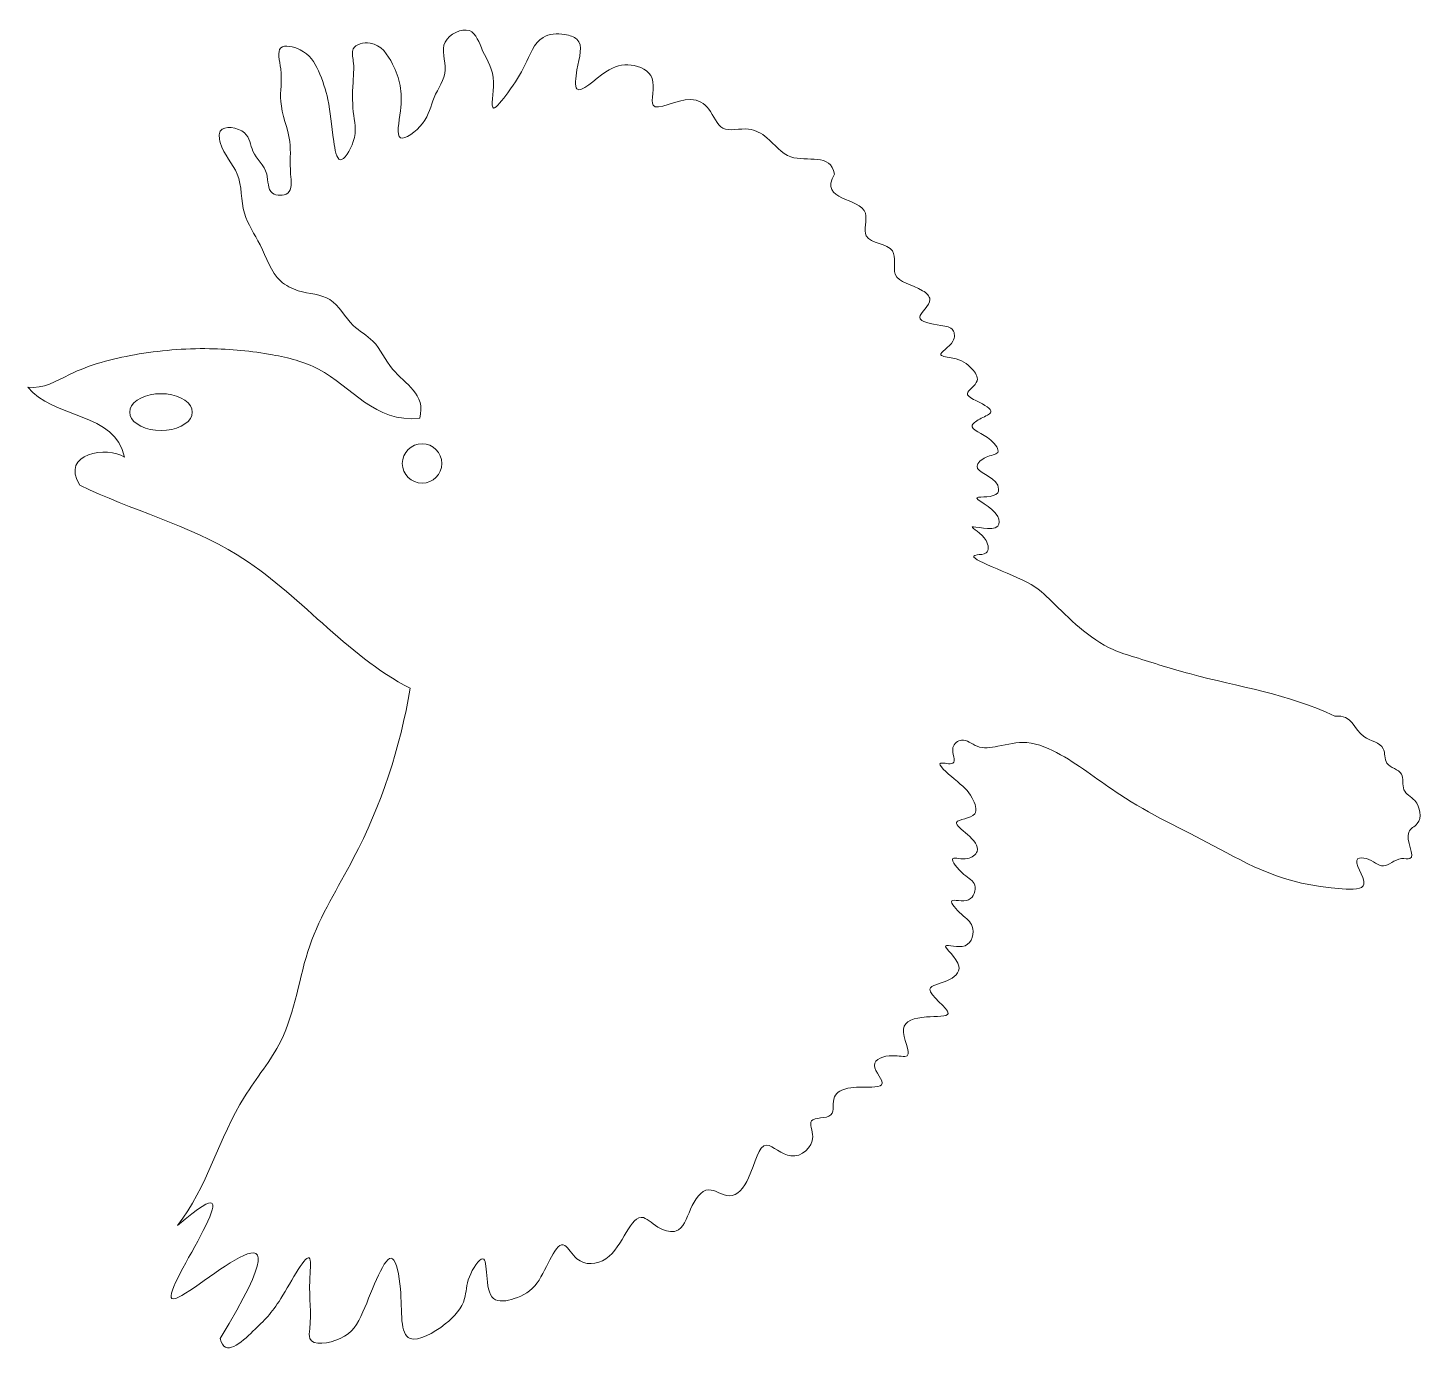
# Model space of a CAD drawing. Header units: inches. Extents: x 1.53 to 6.65, y 0.43 to 5.32.
import ezdxf

# ---------------------------------------------------------------- set-up
doc = ezdxf.new("R2010")
doc.units = ezdxf.units.IN
doc.header["$MEASUREMENT"] = 0

msp = doc.modelspace()

# ---------------------------------------------------------------- linework, layer by layer
at = {"color": 7, "linetype": 'Continuous', "lineweight": 15, "flags": 128}
msp.add_lwpolyline([(2.1305, 3.9046), (2.1287, 3.9164), (2.1235, 3.9278), (2.1151, 3.9385), (2.1036, 3.9482), (2.0894, 3.9565), (2.0731, 3.9633), (2.0549, 3.9683), (2.0356, 3.9713), (2.0157, 3.9724), (1.9957, 3.9713), (1.9764, 3.9683), (1.9583, 3.9633), (1.9419, 3.9565), (1.9277, 3.9482), (1.9162, 3.9385), (1.9078, 3.9278), (1.9026, 3.9164), (1.9008, 3.9046), (1.9026, 3.8928), (1.9078, 3.8814), (1.9162, 3.8707), (1.9277, 3.8611), (1.9419, 3.8527), (1.9583, 3.8459), (1.9764, 3.8409), (1.9957, 3.8379), (2.0157, 3.8369), (2.0356, 3.8379), (2.0549, 3.8409), (2.0731, 3.8459), (2.0894, 3.8527), (2.1036, 3.8611), (2.1151, 3.8707), (2.1235, 3.8814), (2.1287, 3.8928), (2.1305, 3.9046)], dxfattribs=at)
at = {"color": 7, "linetype": 'Continuous', "lineweight": 15}
msp.add_circle((2.9748, 3.716), 0.0725, dxfattribs=at)
for points, knots in [([(4.4903, 4.7797), (4.4781, 4.8583), (4.3337, 4.801), (4.2559, 4.9099), (4.172, 4.9584), (4.0695, 4.9235), (4.038, 5.0236), (3.9483, 5.0788), (3.788, 4.9782), (3.8482, 5.1451), (3.7369, 5.1917), (3.6473, 5.1676), (3.5305, 5.0466), (3.5433, 5.1831), (3.5743, 5.2717), (3.4879, 5.2989), (3.3977, 5.2923), (3.3534, 5.1711), (3.3085, 5.1024), (3.2168, 4.9808), (3.2534, 5.1475), (3.1998, 5.2118), (3.1619, 5.3376), (3.0274, 5.2703), (3.0807, 5.1563), (3.0098, 5.063), (2.9985, 4.9688), (2.8685, 4.8734), (2.9103, 5.0578), (2.8864, 5.161), (2.811, 5.2766), (2.7103, 5.2524), (2.726, 5.1865), (2.7208, 5.1128), (2.7157, 5.0091), (2.7431, 4.9175), (2.668, 4.7957), (2.6408, 4.945), (2.6387, 5.0356), (2.5983, 5.1594), (2.5503, 5.2392), (2.4324, 5.2627), (2.4674, 5.1428), (2.4415, 5.0397), (2.4999, 4.9066), (2.4856, 4.8034), (2.5029, 4.6989), (2.4031, 4.6989), (2.4165, 4.7972), (2.3454, 4.8502), (2.3408, 4.9458), (2.2227, 4.9631), (2.2361, 4.8582), (2.3171, 4.785), (2.3053, 4.6345), (2.39, 4.5171), (2.4261, 4.3945), (2.5329, 4.3391), (2.6509, 4.3379), (2.7057, 4.2222), (2.8112, 4.1667), (2.8676, 4.0255), (2.9903, 3.9725), (2.9664, 3.882)], [0, 0, 0, 0, 0.02946, 0.047439, 0.059145, 0.074168, 0.088044, 0.1, 0.122137, 0.137762, 0.152306, 0.16746, 0.187135, 0.198289, 0.216135, 0.223717, 0.236521, 0.255857, 0.274892, 0.287057, 0.302115, 0.321583, 0.33563, 0.351238, 0.367411, 0.384832, 0.40131, 0.416703, 0.432318, 0.460031, 0.478016, 0.488317, 0.495567, 0.505606, 0.525126, 0.542415, 0.555546, 0.566768, 0.591534, 0.60917, 0.625382, 0.63677, 0.649039, 0.668001, 0.691995, 0.710965, 0.722244, 0.731167, 0.742812, 0.758421, 0.77011, 0.784255, 0.790947, 0.811831, 0.835085, 0.855599, 0.879998, 0.891639, 0.910757, 0.931114, 0.945751, 0.965711, 1, 1, 1, 1]), ([(6.3295, 2.7877), (6.1593, 2.8683), (5.9048, 2.905), (5.634, 2.9916), (5.4489, 3.0484), (5.318, 3.1796), (5.2029, 3.2951), (4.9306, 3.3809), (5.0593, 3.3814), (5.0554, 3.4469), (4.9453, 3.5054), (5.0985, 3.4556), (5.0947, 3.5495), (4.9515, 3.6052), (5.0963, 3.5851), (5.0919, 3.6678), (4.9837, 3.6863), (5.0443, 3.7454), (5.1075, 3.7488), (5.0606, 3.8203), (4.9693, 3.8457), (5.0288, 3.8833), (5.0877, 3.9071), (5.0208, 3.942), (4.9562, 3.9735), (5.0327, 4.014), (4.9883, 4.0783), (4.9474, 4.1025), (4.8515, 4.1126), (4.9347, 4.1526), (4.9315, 4.2152), (4.8722, 4.225), (4.7633, 4.241), (4.8631, 4.3109), (4.7934, 4.3737), (4.6884, 4.3818), (4.7337, 4.5261), (4.5754, 4.5233), (4.649, 4.7038), (4.4305, 4.6777), (4.4903, 4.7797)], [0, 0, 0, 0, 0.151783, 0.208916, 0.232132, 0.310416, 0.34188, 0.398563, 0.407732, 0.420045, 0.439462, 0.464898, 0.474475, 0.502591, 0.523724, 0.531249, 0.559365, 0.571972, 0.584565, 0.59866, 0.62256, 0.633857, 0.645242, 0.662796, 0.675062, 0.691271, 0.703868, 0.726119, 0.738701, 0.75697, 0.767915, 0.780935, 0.803568, 0.823975, 0.835512, 0.86759, 0.890938, 0.9212, 0.943925, 1, 1, 1, 1]), ([(2.9664, 3.882), (2.8011, 3.8645), (2.6801, 4.0552), (2.4068, 4.1241), (2.1795, 4.1455), (1.9257, 4.1246), (1.7024, 4.0656), (1.5836, 3.989), (1.5265, 3.9967)], [0, 0, 0, 0, 0.27553, 0.392216, 0.545862, 0.728182, 0.89324, 1, 1, 1, 1]), ([(1.7177, 3.6361), (1.9046, 3.5447), (2.3876, 3.4207), (2.6928, 3.012), (2.931, 2.8898)], [0, 0, 0, 0, 0.44073, 1, 1, 1, 1]), ([(2.931, 2.8898), (2.8951, 2.6717), (2.7875, 2.3452), (2.5345, 1.9523), (2.5013, 1.616), (2.2465, 1.3185), (2.1861, 1.0558), (2.0762, 0.9147)], [0, 0, 0, 0, 0.2831679, 0.4360569, 0.592871, 0.6971758, 0.9263113, 0.9263113, 0.9263113, 0.9263113]), ([(2.2336, 0.4998), (2.2494, 0.4277), (2.3744, 0.5461), (2.4478, 0.6168), (2.5756, 0.866), (2.5554, 0.6623), (2.5708, 0.5901), (2.553, 0.467), (2.7046, 0.495), (2.7676, 0.6022), (2.8609, 0.8807), (2.9082, 0.6522), (2.8845, 0.4494), (3.0653, 0.5449), (3.139, 0.6337), (3.1361, 0.7219), (3.2305, 0.8578), (3.1922, 0.6182), (3.3294, 0.6471), (3.4179, 0.6962), (3.4782, 0.9014), (3.5469, 0.7668), (3.7009, 0.7741), (3.7498, 1.0009), (3.842, 0.8993), (3.9285, 0.8826), (3.9565, 0.9764), (4.0169, 1.0737), (4.1144, 0.9983), (4.1913, 1.0956), (4.2186, 1.2599), (4.3306, 1.1354), (4.4333, 1.2191), (4.3816, 1.3195), (4.5023, 1.3), (4.4726, 1.3952), (4.5531, 1.4289), (4.6033, 1.4205), (4.6918, 1.4297), (4.6013, 1.5146), (4.6954, 1.5481), (4.7895, 1.5216), (4.7086, 1.6574), (4.8161, 1.6872), (4.9631, 1.6782), (4.7918, 1.7903), (4.9087, 1.808), (4.9806, 1.8685), (4.8526, 1.9675), (4.9891, 1.9184), (5.0104, 2.0212), (4.9599, 2.0516), (4.8928, 2.1268), (4.9949, 2.0918), (5.0179, 2.175), (4.9633, 2.1996), (4.8978, 2.2804), (4.9797, 2.2526), (5.0327, 2.2965), (4.9877, 2.3493), (4.9053, 2.408), (5.0295, 2.4106), (4.9899, 2.509), (4.9516, 2.5375), (4.8448, 2.6296), (4.9508, 2.5988), (4.9089, 2.6725), (4.965, 2.7126), (5.017, 2.6636), (5.1016, 2.6778), (5.2052, 2.7028), (5.3657, 2.629), (5.5636, 2.4664), (5.9335, 2.2944), (6.1494, 2.1565), (6.4792, 2.1475), (6.3796, 2.2694), (6.4619, 2.2654), (6.5079, 2.2149), (6.5559, 2.2717), (6.6383, 2.2512), (6.5705, 2.3596), (6.6531, 2.3938), (6.6387, 2.4798), (6.569, 2.5089), (6.5909, 2.588), (6.5064, 2.6006), (6.5199, 2.6881), (6.402, 2.703), (6.3932, 2.7942), (6.3295, 2.7877)], [0, 0, 0, 0, 0.017653, 0.03581, 0.056699, 0.065914, 0.086392, 0.090487, 0.103286, 0.118167, 0.143941, 0.157169, 0.178554, 0.194621, 0.208137, 0.217577, 0.227099, 0.24461, 0.253313, 0.265099, 0.28486, 0.29247, 0.304757, 0.328311, 0.336832, 0.343565, 0.35464, 0.365868, 0.374939, 0.386167, 0.401979, 0.413207, 0.425536, 0.432211, 0.440792, 0.448623, 0.455298, 0.46555, 0.469771, 0.478519, 0.487222, 0.493365, 0.504732, 0.515724, 0.525066, 0.537864, 0.545877, 0.553874, 0.56424, 0.572431, 0.581179, 0.588067, 0.59503, 0.602215, 0.60887, 0.615386, 0.62348, 0.629624, 0.634743, 0.642998, 0.649885, 0.658359, 0.665093, 0.67632, 0.685038, 0.690158, 0.696813, 0.701533, 0.708663, 0.717366, 0.729748, 0.744969, 0.775213, 0.820114, 0.877909, 0.887349, 0.8984, 0.901983, 0.909781, 0.918051, 0.921635, 0.932909, 0.937977, 0.947758, 0.954274, 0.961007, 0.968686, 0.975018, 0.984678, 1, 1, 1, 1]), ([(2.0762, 0.9147), (2.3996, 1.1972), (1.6092, 0.1291), (2.6133, 1.1267), (2.2336, 0.4998)], [0.0503638, 0.0503638, 0.0503638, 0.0503638, 0.5158907, 1, 1, 1, 1])]:
    msp.add_open_spline(points, degree=3, knots=knots, dxfattribs=at)
for points in [[(1.5265, 3.9967), (1.6141, 3.8829), (1.8524, 3.9028), (1.8812, 3.739)], [(1.8812, 3.739), (1.8208, 3.7801), (1.6427, 3.755), (1.7177, 3.6361)]]:
    msp.add_open_spline(points, degree=3, dxfattribs=at)

doc.saveas('drawing.dxf')
